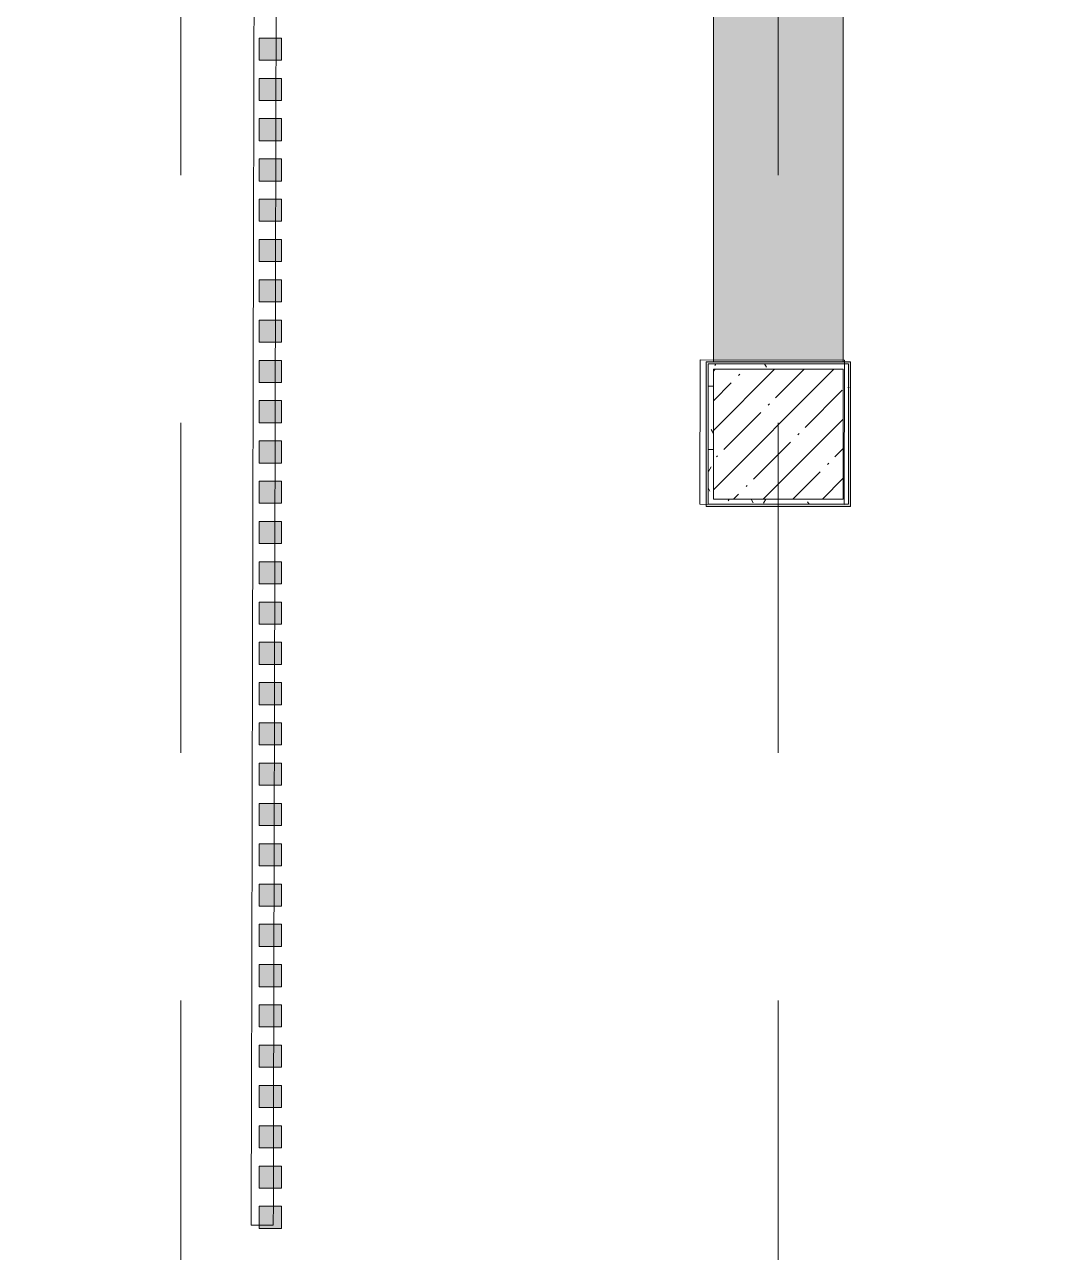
# Model space of a CAD drawing. Header units: millimetres. Extents: x -1113 to 415037, y -3642 to 28069.
# Drawn here: x 51623 to 55565, y 13735 to 18460 of the extents above; entities that cross this region are included whole.
import ezdxf

# ---------------------------------------------------------------- set-up
doc = ezdxf.new("R2010")
doc.units = ezdxf.units.MM
doc.linetypes.add('Осевая', pattern=[6350, 1270, -952.5, 3175, -952.5])
for name, color, linetype, lineweight in [('0) Стена 3.93м', 3, 'Continuous', 60), ('A-AREA-BNDY', 7, 'Continuous', 5), ('A-FLOR', 7, 'Continuous', 9), ('I-WALL', 7, 'Continuous', 5), ('S-COLS', 7, 'Continuous', 9), ('S-COLS-1', 7, 'Continuous', 5), ('Оси-2', 7, 'Осевая', 9)]:
    doc.layers.add(name, color=color, linetype=linetype, lineweight=lineweight)
doc.layers.add('A-AREA-PATT-1', color=7, linetype='Continuous', lineweight=5, true_color=0xa5bae0, transparency=1)
doc.layers.add('A-FLOR-1', color=7, linetype='Continuous', lineweight=9, true_color=0xeef6ff, transparency=0.5)
doc.layers.add('A-WALL-FNSH-1', color=9, linetype='Continuous', lineweight=5, true_color=0x808080)
pattern_1 = [(0, (0, 0), (243.84, 60.96), [20.117, -162.763, 20.117, -162.763, -975.36]), (0, (0, 0), (243.84, 60.96), [-365.76, 20.117, -345.643, 20.117, -162.763, -426.72]), (0, (0, 0), (243.84, 60.96), [-914.4, 20.117, -101.803, 20.117, -284.683]), (120, (91.44, 30.48), (-174.71291, 180.691634), [20.117, -162.763, 20.117, -162.763, -975.36]), (120, (91.44, 30.48), (-174.71291, 180.691634), [-365.76, 20.117, -345.643, 20.117, -162.763, -426.72]), (120, (91.44, 30.48), (-174.71291, 180.691634), [-914.4, 20.117, -101.803, 20.117, -284.683]), (240, (121.92, 152.4), (-69.12709, -241.651634), [20.117, -162.763, 20.117, -162.763, -975.36]), (240, (121.92, 152.4), (-69.12709, -241.651634), [-365.76, 20.117, -345.643, 20.117, -162.763, -426.72]), (240, (121.92, 152.4), (-69.12709, -241.651634), [-914.4, 20.117, -101.803, 20.117, -284.683])]

# ---------------------------------------------------------------- blocks, each defined once
blk = doc.blocks.new('BSC_Колонна _Прямоугольная - 500х500-V88-Объем проектирования 1 этажа')
at = {"layer": 'S-COLS-1'}
h = blk.add_hatch(dxfattribs=at)
h.set_pattern_fill('FP_106', color=256, style=0, pattern_type=2)
h.set_pattern_definition([(45, (-54460, -17020), (-114.04925, 114.04925), []), (45, (-54345.95, -17020), (-114.04925, 114.04925), [201.613, -40.323, 6.706, -33.617])])
h.paths.add_polyline_path([(-250, -250), (250, -250), (250, 250), (-250, 250), (-250, -228)])
for p, q in [((250, 250), (-250, 250)), ((-250, 250), (-250, -250)), ((250, -250), (250, 250)), ((-250, -250), (250, -250))]:
    blk.add_line(p, q, dxfattribs=at)
blk = doc.blocks.new('1floor')
at = {"layer": 'A-AREA-PATT-1'}
h = blk.add_hatch(color=256, dxfattribs=at)
h.paths.add_polyline_path([(50706, 11800), (51699, 11800), (51699, 11840), (51709, 11840), (51709, 11940), (48781, 11940), (48783, 11840), (48791, 11840), (48791, 11800), (50696, 11800)])
h.paths.add_polyline_path([(47703, 11800), (48139.5, 11800), (48139.5, 11940), (45930.5, 11940), (45930.5, 11800), (47699, 11800)])
h.paths.add_polyline_path([(50666, 11820), (50656, 11820), (50656, 11840), (50666, 11840)])
h.paths.add_polyline_path([(49146, 11820), (49146, 11840), (49156, 11840), (49156, 11820)])
h.paths.add_polyline_path([(47689, 11820), (47689, 11840), (47699, 11840), (47699, 11820)])
h.paths.add_polyline_path([(46240, 11820), (46230, 11820), (46230, 11840), (46240, 11840)])
h.paths.add_polyline_path([(56551.3, 12262.5), (56551.3, 15827.8), (57326, 15827.8), (57326, 15903.8), (57322, 15903.8), (57322, 15831.8), (56547.3, 15829.8), (56547.3, 12262.5)])
h.paths.add_polyline_path([(54160, 12325), (54768, 12325), (54768, 12329), (54152, 12329), (54152, 12325), (54160, 12325)])
h.paths.add_polyline_path([(54182.3, 16742), (54738, 16744), (54738, 17298), (54182, 17295.7), (54182.1, 16742)])
h.paths.add_polyline_path([(54460, 16746), (54186, 16746), (54186, 17294), (54734, 17294), (54734, 16746), (54603.6, 16746)])
h.paths.add_polyline_path([(48893.8, 16885.6), (48909.6, 16954.1), (48914, 17033.7), (48906.3, 17105.2), (48886.6, 17176.5), (48855.5, 17243.8), (48813.8, 17305.3), (48762.6, 17359.2), (48696, 17407.9), (48635.6, 17439.2), (48565.8, 17462.1), (48493.4, 17473.5), (48408.4, 17471.1), (48339.2, 17458), (48271.2, 17433.5), (48202.3, 17394.1), (48147.9, 17350.5), (48094.7, 17289.9), (48054.5, 17224.4), (48026.9, 17156.8), (48010.7, 17089.5), (48013.1, 17097.6), (48036.2, 17179), (48065.6, 17242.3), (48103.7, 17299.6), (48160.9, 17359.1), (48222.8, 17404.6), (48284.9, 17436.7), (48356.4, 17459.9), (48430.8, 17470.9), (48505.9, 17469.4), (48574.9, 17457.2), (48647.1, 17431.4), (48711, 17396.1), (48769.6, 17349.7), (48819.7, 17294.4), (48860.1, 17231.7), (48889.9, 17162.1), (48907.6, 17089.5), (48913.3, 17017), (48906.9, 16942.9), (48899.4, 16910.1)])
h.paths.add_polyline_path([(48024.3, 16893.9), (48011.1, 16952.4), (48012.4, 16939.5), (48019.9, 16910.6)])
h.paths.add_polyline_path([(57322, 17003.8), (57326, 17003.8), (57326, 18824), (57906, 18824), (57906, 19320), (57902, 19320), (57902, 18828), (57322, 18828), (57322, 17294)])
h.paths.add_polyline_path([(42760, 19662.5), (42759.2, 19700), (42735, 19699), (42735, 19662.5), (42747.5, 19662.5)])
h.paths.add_polyline_path([(57906, 20420), (57906, 20496), (51376, 20496), (51376, 25550), (51372, 25550), (51374.1, 20492), (57902, 20492), (57902, 20420)])
h.paths.add_polyline_path([(48103.3, 22718), (48102.7, 22719.1), (48103.3, 22718.1)])
h.paths.add_polyline_path([(48061.6, 22781), (48061.3, 22782.3), (48061.6, 22781)])
h.paths.add_polyline_path([(48030.9, 22850), (48031.2, 22850.6), (48030.9, 22850.1)])
h.paths.add_polyline_path([(48892.8, 22860.5), (48891.5, 22862), (48892.6, 22860.5)])
h.paths.add_polyline_path([(48012, 22923.2), (48012.5, 22924.9), (48012, 22923.2)])
h.paths.add_polyline_path([(48909.9, 22934.1), (48913.9, 23016.4), (48905.6, 23088.4), (48885.8, 23158.6), (48854.6, 23225.5), (48812.8, 23286.6), (48761.4, 23340.3), (48701.5, 23385.1), (48636.1, 23419.2), (48565.4, 23442.3), (48491.9, 23453.6), (48416.9, 23452.7), (48336.5, 23437.1), (48269, 23412.3), (48204.8, 23376.1), (48147.7, 23330.4), (48094.3, 23269.4), (48054.4, 23204.3), (48028.4, 23142.8), (48011, 23072.7), (48012.5, 23075.4), (48031, 23147.3), (48061.4, 23215.9), (48107.3, 23283.6), (48160.4, 23338.7), (48214.6, 23380.2), (48282.9, 23416), (48350.5, 23438.8), (48424.5, 23450.8), (48501.4, 23450.1), (48572.5, 23438.4), (48647.2, 23411.9), (48713.4, 23374.9), (48768.3, 23331.7), (48818, 23277.7), (48858.8, 23215.5), (48889.1, 23145.1), (48907.1, 23074.1), (48913.4, 22999.7), (48909.8, 22934.1)])
h.paths.add_polyline_path([(48779.3, 26480), (48780, 26480), (48780, 26490), (47640, 26487.8), (47642.1, 26480), (48760, 26480)])
at = {"layer": 'A-FLOR-1'}
h = blk.add_hatch(color=256, dxfattribs=at)
h.paths.add_polyline_path([(61053.3, 500), (61410, 500.5), (61410, 7050), (60910, 7049.5), (60910, 500)])
h.paths.add_polyline_path([(56456.6, 500), (56910, 500.5), (56910, 7050), (56844.1, 7049.5), (56903.3, 7015.3), (56410, 6161.1), (56410, 5444.8), (56903.3, 4590.6), (56839, 4553.1), (56903.3, 4515.9), (56410, 3661.8), (56410, 2946.5), (56903.3, 2092.3), (56838.3, 2054.8), (56410, 2796.5), (56410, 1312.4), (56838.3, 2054.1), (56903.3, 2016.6), (56410, 1162.4), (56411.4, 500), (56417.1, 500)])
h.paths.add_polyline_path([(51917.1, 500), (52410, 500.5), (52410, 7050), (51910, 7049.5), (51910, 500)])
h.paths.add_polyline_path([(42922.5, 501), (43410, 501.5), (43410, 7050), (42910, 7049.5), (42910, 501), (42917.2, 501)])
h.paths.add_polyline_path([(33606.1, 520), (33610, 520.5), (33610, 3600), (33010, 3600), (33010, 520), (33202, 520)])
h.paths.add_polyline_path([(29810, 520), (29810, 3600), (29628.7, 3600), (29630.7, 520)])
h.paths.add_polyline_path([(29389.7, 520), (29389.2, 3600), (29210, 3600), (29210, 520), (29388.7, 520)])
h.paths.add_polyline_path([(25981.2, 520), (26160, 520.5), (26160, 3600), (25560, 3600), (25561.1, 520)])
h.paths.add_polyline_path([(22370.9, 520), (22510, 520.5), (22510, 3600), (21910, 3600), (21911.1, 520), (21913.9, 520)])
h.paths.add_polyline_path([(17260, 520), (17260, 3600), (16660, 3600), (16660, 520), (17258.9, 520)])
h.paths.add_polyline_path([(12571.3, 520), (12760, 520.5), (12760, 3600), (12160, 3600), (12161.1, 520)])
h.paths.add_polyline_path([(8256.1, 520), (8260, 520.5), (8260, 3600), (7660, 3600), (7660, 520), (7929.4, 520)])
h.paths.add_polyline_path([(56410, 3811.7), (56838.1, 4553.5), (56410, 5294.8), (56410, 3980)])
h.paths.add_polyline_path([(80842.1, 4158), (80850, 4158), (80850, 9072), (80350, 9072), (80350, 4158), (80652.4, 4158)])
h.paths.add_polyline_path([(33338.5, 4200), (33610, 4200), (33610, 4255.2), (33572.1, 4316.9), (33542.1, 4389.4), (33523.8, 4465.7), (33517.6, 4543.9), (33526.3, 4632.5), (33542.1, 4698.4), (33572.1, 4770.9), (33610, 4834.1), (33610, 7280), (33010, 7279.5), (33010, 4200), (33282.3, 4200)])
h.paths.add_polyline_path([(29389.7, 4200), (29388.7, 6962), (29210, 6962), (29210, 4200), (29389.2, 4200)])
h.paths.add_polyline_path([(29628.7, 4200), (29810, 4200), (29809.7, 7280), (29628.7, 7279), (29628.7, 4232.7)])
h.paths.add_polyline_path([(25560, 4200), (26160, 4200), (26159.4, 6971), (25560, 6969.5), (25560, 4232.7)])
h.paths.add_polyline_path([(22510, 4200), (22510, 7280), (21910, 7279.5), (21910, 4200), (22238.5, 4200)])
h.paths.add_polyline_path([(16660, 4200), (17260, 4200), (17260, 4370), (16660, 4369.5), (16660, 4232.7)])
h.paths.add_polyline_path([(12160, 4200), (12760, 4200), (12760, 7050), (12160, 7049.5), (12160, 4232.7)])
h.paths.add_polyline_path([(7660, 4200), (8260, 4200), (8260, 7120), (7660, 7119.5), (7660, 4232.7)])
h.paths.add_polyline_path([(16810, 4940), (16809.1, 4940.9), (16803.2, 4940)])
h.paths.add_polyline_path([(16782, 4951), (16799, 4951), (16799, 7189), (16660, 7189), (16660, 4951)])
h.paths.add_polyline_path([(56410, 6311.1), (56836.7, 7050), (56410, 7049.5), (56410, 6352.6)])
h.paths.add_polyline_path([(80750, 10750), (80850, 10750), (80850, 10880), (80770, 10879.5), (80770, 10800), (80758, 10800), (80758, 10760), (80750, 10760)])
h.paths.add_polyline_path([(80771, 9220), (80850, 9220.5), (80850, 10710), (80750, 10710), (80750, 10750), (80710, 10750), (80710, 10740), (80670, 10740), (80670, 10760), (80642, 10760), (80642, 10800), (80630, 10800), (80629, 10880), (80350, 10878.5), (80350, 9220), (80630, 9221), (80630, 9700), (80642, 9700), (80642, 9740), (80670, 9740), (80670, 9760), (80710, 9760), (80710, 9750), (80750, 9750), (80750, 9740), (80758, 9740), (80758, 9700), (80770, 9700), (80770, 9220)])
h.paths.add_polyline_path([(8660, 10900), (13679, 10900), (13679, 11397.8), (6780, 11397.8), (6782.3, 10900), (7929.4, 10900)])
h.paths.add_polyline_path([(45976.3, 10900), (47604, 10900), (47604, 11120), (45930, 11120), (45930.5, 10900)])
h.paths.add_polyline_path([(47649, 10900), (50571, 10900), (50571, 11120), (47649, 11118.7), (47649, 11008.1)])
h.paths.add_polyline_path([(50616, 10900), (51690, 10902.1), (51689.5, 11120), (50616, 11120), (50616, 11006.5)])
h.paths.add_polyline_path([(6239, 11120), (6240, 11121), (6239.5, 11397.8), (4080, 11397.8), (4081, 11120), (5866.4, 11120)])
h.paths.add_polyline_path([(48831, 11700), (49146, 11700), (49146, 11783), (48781, 11783), (48781, 11700)])
h.paths.add_polyline_path([(49258.4, 11700), (50571, 11700), (50571, 11780), (50616, 11780), (50616, 11783), (49196, 11783), (49196, 11780), (49191, 11780), (49191, 11700), (49196, 11700)])
h.paths.add_polyline_path([(50666, 11700), (51709, 11700), (51709, 11783), (50666, 11783), (50666, 11780), (50616, 11780), (50616, 11700), (50656, 11700)])
h.paths.add_polyline_path([(47649, 11780), (47649, 11783), (46280, 11783), (46278.2, 11780), (46275, 11779.1), (46275, 11700), (47604, 11700), (47604, 11780)])
h.paths.add_polyline_path([(48120, 11700), (48140, 11700), (48140, 11783), (47699, 11783), (47699, 11780), (47649, 11780), (47649, 11700), (48110, 11700)])
h.paths.add_polyline_path([(46230, 11700), (46230, 11783), (45930, 11783), (45930.5, 11700), (46096.1, 11700)])
h.paths.add_polyline_path([(45422, 11700), (45422, 12300), (42788, 12300), (42788, 11700), (45064.6, 11700)])
h.paths.add_polyline_path([(51699, 11800), (51709, 11800), (51709, 11840), (51699, 11840)])
h.paths.add_polyline_path([(48791, 11800), (48791, 11840), (48781, 11840), (48781, 11800), (48785, 11800)])
h.paths.add_polyline_path([(50666, 11820), (50666, 11840), (50656, 11840), (50656, 11820)])
h.paths.add_polyline_path([(49146, 11820), (49156, 11820), (49156, 11840), (49146, 11840)])
h.paths.add_polyline_path([(47699, 11820), (47699, 11840), (47689, 11840), (47689, 11820)])
h.paths.add_polyline_path([(46240, 11820), (46240, 11840), (46230, 11840), (46230, 11820)])
h.paths.add_polyline_path([(48780, 11900), (48781, 11900), (48781, 11940), (51709, 11940), (51709, 12300), (48780, 12300), (48780, 11917.5)])
h.paths.add_polyline_path([(52884.6, 11921), (54152, 11921), (54152, 12300), (52338.9, 12300), (52338.9, 11921)])
h.paths.add_polyline_path([(48120, 11940), (48140, 11940), (48139.5, 12300), (45930, 12300), (45930.5, 11940), (48110, 11940)])
h.paths.add_polyline_path([(66660, 13775), (66660, 13765), (66668, 13765), (66668, 13700), (66680, 13700), (66680, 13725), (66688, 13725), (66688, 13628), (66760, 13628), (66760, 13775), (66680, 13775)])
h.paths.add_polyline_path([(66175.3, 12328), (66532, 12328), (66532, 13725), (66540, 13725), (66540, 13700), (66552, 13700), (66552, 13765), (66580, 13765), (66580, 13785), (66620, 13785), (66620, 13775), (66660, 13775), (66660, 13815), (66760, 13815), (66760, 15522), (66688, 15522), (66688, 14825), (66680, 14825), (66680, 14850), (66668, 14850), (66668, 14785), (66660, 14785), (66660, 14775), (66620, 14775), (66620, 14765), (66580, 14765), (66580, 14785), (66552, 14785), (66552, 14850), (66540, 14850), (66540, 14825), (66532, 14825), (66532, 15522), (66160, 15522), (66160, 12328)])
h.paths.add_polyline_path([(30010, 15220), (30610, 15220), (30610, 17830), (30010, 17829.5), (30010, 15355.5)])
h.paths.add_polyline_path([(18703.2, 15231), (18710.3, 15231), (18710.3, 17850), (18110.3, 17850), (18110.3, 15231), (18244.8, 15231)])
h.paths.add_polyline_path([(13710, 15231), (14310, 15231), (14310, 17821), (13710, 17821), (13710, 15301.6)])
h.paths.add_polyline_path([(78899.8, 15670), (79080, 15670.5), (79080, 18580), (78699.8, 18579.5), (78700.8, 15670), (78759, 15670)])
h.paths.add_polyline_path([(73947.5, 15678), (74040, 15678), (74040, 18572), (73540, 18572), (73540, 15678)])
h.paths.add_polyline_path([(70310, 15678), (70782, 15678), (70782, 20622), (70310, 20622), (70310, 15690.9)])
h.paths.add_polyline_path([(66345.8, 15678), (66760, 15678), (66760, 16672), (66160, 16672), (66160, 15678), (66211, 15678)])
h.paths.add_polyline_path([(60537.6, 17298), (60710, 17298), (60710, 18572), (60210, 18572), (60210, 17298)])
h.paths.add_polyline_path([(54348.4, 17298), (54710, 17298), (54710, 20492), (54210, 20492), (54210, 17298)])
h.paths.add_polyline_path([(66760, 17328), (66760, 21022), (66160, 21022), (66160, 17328), (66759.1, 17328)])
h.paths.add_polyline_path([(48710, 17399.9), (48708.4, 22618.6), (48648.2, 22584.9), (48577.5, 22559.5), (48493.4, 22546), (48417.1, 22546.8), (48345.8, 22559.2), (48269.4, 22586.9), (48210, 22616.1), (48210.7, 17400.6), (48287.6, 17440.2), (48356.4, 17462.4), (48430.8, 17473.4), (48509.7, 17471.4), (48577.5, 17459), (48652.7, 17431.2), (48708.1, 17401.4)])
h.paths.add_polyline_path([(4693.8, 17850), (6553, 17850), (6553, 18450), (4680, 18449.2), (4680.5, 17850), (4692.9, 17850)])
h.paths.add_polyline_path([(6780, 17850), (8510, 17850), (8510, 18450), (6780, 18450), (6780, 18012.4)])
h.paths.add_polyline_path([(18710.3, 18450), (18710.3, 21600), (18110.3, 21600), (18110.3, 18450)])
h.paths.add_polyline_path([(30010, 18470), (30610, 18470.5), (30610, 19880), (30010, 19879.5), (30010, 18470.5)])
h.paths.add_polyline_path([(13710, 18470), (14310, 18470), (14310, 18479), (13710, 18479), (13710, 18474.5)])
h.paths.add_polyline_path([(14118.6, 18490), (14310, 18490), (14310, 21569), (13710, 21569), (13711.1, 18490), (13724, 18490)])
h.paths.add_polyline_path([(60577, 18728), (60582, 18728), (60582, 22722), (60210, 22722), (60210, 18728), (60557.5, 18728)])
h.paths.add_polyline_path([(30327.7, 20120), (30610, 20120.5), (30610, 21980), (30010, 21979.5), (30010, 20120)])
h.paths.add_polyline_path([(54392.7, 20748), (54710, 20748), (54710, 22722), (54210, 22722), (54210, 20748)])
h.paths.add_polyline_path([(66760, 21178), (66760, 22672), (66288, 22672), (66289.3, 21178), (66726.8, 21178)])
h.paths.add_polyline_path([(4680, 21600), (8890, 21600), (8889.5, 22200), (4680, 22200), (4680, 21602.7)])
h.paths.add_polyline_path([(18110.3, 22200), (18710.3, 22201.8), (18710.3, 26269), (18110.3, 26269), (18110.3, 22220)])
h.paths.add_polyline_path([(14310, 22232), (14310, 24660), (13710, 24659.5), (13710, 22232), (14308.9, 22232)])
h.paths.add_polyline_path([(30609.3, 22620), (30610, 22620.5), (30608.9, 26480), (30010, 26480), (30010, 22620), (30606.9, 22620)])
h.paths.add_polyline_path([(48281.5, 22730), (48710, 22730), (48710, 22750), (48210, 22750), (48211.8, 22730), (48228, 22730)])
h.paths.add_polyline_path([(81150, 23220), (81150, 26525), (80770, 26525), (80771, 23220), (81147.1, 23220)])
h.paths.add_polyline_path([(76750, 23228), (77122, 23228.1), (77121.9, 26302), (76750, 26302), (76750, 23312.3)])
h.paths.add_polyline_path([(73912, 23228), (73912, 26572), (73540, 26572), (73540, 23228), (73899.1, 23228)])
h.paths.add_polyline_path([(70810, 23228), (70810, 26322), (70310, 26322), (70310, 23228), (70805.9, 23228)])
h.paths.add_polyline_path([(66660, 23375), (66260, 23375), (66260, 23415), (66660, 23415), (66660, 23385)])
h.paths.add_polyline_path([(66660, 24675), (66660, 24685), (66652, 24685), (66652, 24750), (66160, 24752), (66160, 24675), (66652, 24675)])
h.paths.add_polyline_path([(66160, 23328), (66652, 23328), (66652, 23365), (66660, 23365), (66660, 23375), (66700, 23375), (66700, 23385), (66740, 23385), (66740, 23365), (66760, 23365), (66760, 24685), (66740, 24685), (66740, 24665), (66700, 24665), (66700, 24675), (66660, 24675), (66660, 24635), (66160, 24635), (66160, 23342.2)])
h.paths.add_polyline_path([(66446.9, 24970), (66760, 24970), (66760, 26472), (66160, 26472), (66160, 24970), (66366.4, 24970)])
at = {"layer": 'I-WALL'}
for points in [[(52544.9, 18459), (52547.1, 18459), (52547.1, 18544), (52462.1, 18542.4), (52462.1, 18459)], [(52547.1, 18304), (52547.1, 18389), (52462.1, 18389), (52462.1, 18304)], [(52547.1, 18149), (52547.1, 18234), (52462.1, 18234), (52462.1, 18149)], [(52462.1, 17994), (52547.1, 17994), (52547.1, 18079), (52462.1, 18079), (52462.1, 18012.4)], [(52462.1, 17839), (52547.1, 17839), (52547.1, 17924), (52462.1, 17924)], [(52547.1, 17684), (52547.1, 17769), (52462.1, 17769), (52462.1, 17684), (52470.3, 17684)], [(52462.1, 17529), (52547.1, 17529), (52547.1, 17614), (52462.1, 17614)], [(52547.1, 17374), (52547.1, 17459), (52462.1, 17459), (52462.1, 17374)], [(52462.1, 17219), (52547.1, 17219), (52547.1, 17304), (52462.1, 17304), (52462.1, 17230.5)], [(52462.1, 17064), (52547.1, 17064), (52547.1, 17149), (52462.1, 17149), (52462.1, 17089.5)], [(52462.1, 16909), (52547.1, 16909), (52547.1, 16994), (52462.1, 16994), (52462.1, 16950.5)], [(52547.1, 16754), (52547.1, 16839), (52462.1, 16839), (52462.1, 16754)], [(52547.1, 16599), (52547.1, 16684), (52462.1, 16684), (52462.1, 16599)], [(52547.1, 16444), (52547.1, 16529), (52462.1, 16529), (52462.1, 16444)], [(52547.1, 16289), (52547.1, 16374), (52462.1, 16374), (52462.1, 16289)], [(52547.1, 16134), (52547.1, 16219), (52462.1, 16219), (52462.1, 16134)], [(52547.1, 15979), (52547.1, 16064), (52462.1, 16064), (52462.1, 15979)], [(52547.1, 15824), (52547.1, 15909), (52462.1, 15909), (52462.1, 15824)], [(52547.1, 15669), (52547.1, 15754), (52462.1, 15754), (52462.1, 15669)], [(52547.1, 15514), (52547.1, 15599), (52462.1, 15599), (52462.1, 15514)], [(52462.1, 15359), (52547.1, 15359), (52547.1, 15444), (52462.1, 15444), (52462.1, 15362.5)], [(52547.1, 15204), (52547.1, 15289), (52462.1, 15289), (52462.1, 15204)], [(52547.1, 15049), (52547.1, 15134), (52462.1, 15134), (52462.1, 15049)], [(52547.1, 14894), (52547.1, 14979), (52462.1, 14979), (52462.1, 14894)], [(52547.1, 14739), (52547.1, 14824), (52462.1, 14824), (52462.1, 14739)], [(52462.1, 14584), (52547.1, 14584), (52547.1, 14669), (52462.1, 14669)], [(52547.1, 14429), (52547.1, 14514), (52462.1, 14514), (52462.1, 14429)], [(52547.1, 14274), (52547.1, 14359), (52462.1, 14359), (52462.1, 14274)], [(52547.1, 14119), (52547.1, 14204), (52462.1, 14204), (52462.1, 14119)], [(52547.1, 13964), (52547.1, 14049), (52462.1, 14049), (52462.1, 13964), (52517.1, 13964)]]:
    blk.add_hatch(color=256, dxfattribs=at).paths.add_polyline_path(points)
h = blk.add_hatch(dxfattribs=at)
h.set_pattern_fill('FP_191', color=256, style=0, pattern_type=2)
h.set_pattern_definition(pattern_1)
h.paths.add_polyline_path([(54710, 17270), (54708.2, 17290), (54190, 17290), (54190, 17270), (54682.2, 17270)])
h = blk.add_hatch(dxfattribs=at)
h.set_pattern_fill('FP_191', color=256, style=0, pattern_type=2)
h.set_pattern_definition(pattern_1)
h.paths.add_polyline_path([(54190, 16750), (54210, 16750), (54210, 17270), (54190, 17270), (54190, 16883.2)])
h = blk.add_hatch(dxfattribs=at)
h.set_pattern_fill('FP_191', color=256, style=0, pattern_type=2)
h.set_pattern_definition(pattern_1)
h.paths.add_polyline_path([(54730, 16770), (54730, 17290), (54710, 17290), (54710, 16770)])
h = blk.add_hatch(dxfattribs=at)
h.set_pattern_fill('FP_191', color=256, style=0, pattern_type=2)
h.set_pattern_definition(pattern_1)
h.paths.add_polyline_path([(54598.8, 16750), (54730, 16750), (54730, 16770), (54210, 16770), (54210, 16750), (54348.4, 16750)])
at = {"layer": 'A-FLOR'}
for p, q in [((54210, 17298), (54210, 20492)), ((54710, 20492), (54710, 17298)), ((54730, 17298), (54189, 17298)), ((54189, 16742), (54730, 16742))]:
    blk.add_line(p, q, dxfattribs=at)
at = {"layer": 'A-WALL-FNSH-1'}
for p, q in [((52547.1, 18544), (52462.1, 18544)), ((52462.1, 18544), (52462.1, 18459)), ((52547.1, 18459), (52547.1, 18544)), ((52462.1, 18459), (52547.1, 18459)), ((52547.1, 18389), (52462.1, 18389)), ((52462.1, 18389), (52462.1, 18304)), ((52547.1, 18304), (52547.1, 18389)), ((52462.1, 18304), (52547.1, 18304)), ((52547.1, 18234), (52462.1, 18234)), ((52462.1, 18234), (52462.1, 18149)), ((52547.1, 18149), (52547.1, 18234)), ((52462.1, 18149), (52547.1, 18149)), ((52547.1, 18079), (52462.1, 18079)), ((52462.1, 18079), (52462.1, 17994)), ((52547.1, 17994), (52547.1, 18079)), ((52462.1, 17994), (52547.1, 17994)), ((52547.1, 17924), (52462.1, 17924)), ((52462.1, 17924), (52462.1, 17839)), ((52547.1, 17839), (52547.1, 17924)), ((52462.1, 17839), (52547.1, 17839)), ((52547.1, 17769), (52462.1, 17769)), ((52462.1, 17769), (52462.1, 17684)), ((52547.1, 17684), (52547.1, 17769)), ((52462.1, 17684), (52547.1, 17684)), ((52547.1, 17614), (52462.1, 17614)), ((52462.1, 17614), (52462.1, 17529)), ((52547.1, 17529), (52547.1, 17614)), ((52462.1, 17529), (52547.1, 17529)), ((52547.1, 17459), (52462.1, 17459)), ((52462.1, 17459), (52462.1, 17374)), ((52547.1, 17374), (52547.1, 17459)), ((52462.1, 17374), (52547.1, 17374)), ((52547.1, 17304), (52462.1, 17304)), ((52462.1, 17304), (52462.1, 17219)), ((52547.1, 17219), (52547.1, 17304)), ((52462.1, 17219), (52547.1, 17219)), ((52547.1, 17149), (52462.1, 17149)), ((52462.1, 17149), (52462.1, 17064)), ((52547.1, 17064), (52547.1, 17149)), ((52462.1, 17064), (52547.1, 17064)), ((52547.1, 16994), (52462.1, 16994)), ((52462.1, 16994), (52462.1, 16909)), ((52547.1, 16909), (52547.1, 16994)), ((52462.1, 16909), (52547.1, 16909)), ((52547.1, 16839), (52462.1, 16839)), ((52462.1, 16839), (52462.1, 16754)), ((52547.1, 16754), (52547.1, 16839)), ((52462.1, 16754), (52547.1, 16754)), ((52547.1, 16684), (52462.1, 16684)), ((52462.1, 16684), (52462.1, 16599)), ((52547.1, 16599), (52547.1, 16684)), ((52462.1, 16599), (52547.1, 16599)), ((52547.1, 16529), (52462.1, 16529)), ((52462.1, 16529), (52462.1, 16444)), ((52547.1, 16444), (52547.1, 16529)), ((52462.1, 16444), (52547.1, 16444)), ((52547.1, 16374), (52462.1, 16374)), ((52462.1, 16374), (52462.1, 16289)), ((52547.1, 16289), (52547.1, 16374)), ((52462.1, 16289), (52547.1, 16289)), ((52547.1, 16219), (52462.1, 16219)), ((52462.1, 16219), (52462.1, 16134)), ((52547.1, 16134), (52547.1, 16219)), ((52462.1, 16134), (52547.1, 16134)), ((52547.1, 16064), (52462.1, 16064)), ((52462.1, 16064), (52462.1, 15979)), ((52547.1, 15979), (52547.1, 16064)), ((52462.1, 15979), (52547.1, 15979)), ((52547.1, 15909), (52462.1, 15909)), ((52462.1, 15909), (52462.1, 15824)), ((52547.1, 15824), (52547.1, 15909)), ((52462.1, 15824), (52547.1, 15824)), ((52547.1, 15754), (52462.1, 15754)), ((52462.1, 15754), (52462.1, 15669)), ((52547.1, 15669), (52547.1, 15754)), ((52462.1, 15669), (52547.1, 15669)), ((52547.1, 15599), (52462.1, 15599)), ((52462.1, 15599), (52462.1, 15514)), ((52547.1, 15514), (52547.1, 15599)), ((52462.1, 15514), (52547.1, 15514)), ((52547.1, 15444), (52462.1, 15444)), ((52462.1, 15444), (52462.1, 15359)), ((52547.1, 15359), (52547.1, 15444)), ((52462.1, 15359), (52547.1, 15359)), ((52547.1, 15289), (52462.1, 15289)), ((52462.1, 15289), (52462.1, 15204)), ((52547.1, 15204), (52547.1, 15289)), ((52462.1, 15204), (52547.1, 15204)), ((52547.1, 15134), (52462.1, 15134)), ((52462.1, 15134), (52462.1, 15049)), ((52547.1, 15049), (52547.1, 15134)), ((52462.1, 15049), (52547.1, 15049)), ((52547.1, 14979), (52462.1, 14979)), ((52462.1, 14979), (52462.1, 14894)), ((52547.1, 14894), (52547.1, 14979)), ((52462.1, 14894), (52547.1, 14894)), ((52547.1, 14824), (52462.1, 14824)), ((52462.1, 14824), (52462.1, 14739)), ((52547.1, 14739), (52547.1, 14824)), ((52462.1, 14739), (52547.1, 14739)), ((52547.1, 14669), (52462.1, 14669)), ((52462.1, 14669), (52462.1, 14584)), ((52547.1, 14584), (52547.1, 14669)), ((52462.1, 14584), (52547.1, 14584)), ((52547.1, 14514), (52462.1, 14514)), ((52462.1, 14514), (52462.1, 14429)), ((52547.1, 14429), (52547.1, 14514)), ((52462.1, 14429), (52547.1, 14429)), ((52547.1, 14359), (52462.1, 14359)), ((52462.1, 14359), (52462.1, 14274)), ((52547.1, 14274), (52547.1, 14359)), ((52462.1, 14274), (52547.1, 14274)), ((52547.1, 14204), (52462.1, 14204)), ((52462.1, 14204), (52462.1, 14119)), ((52547.1, 14119), (52547.1, 14204)), ((52462.1, 14119), (52547.1, 14119)), ((52547.1, 14049), (52462.1, 14049)), ((52462.1, 14049), (52462.1, 13964)), ((52547.1, 13964), (52547.1, 14049)), ((52462.1, 13964), (52547.1, 13964))]:
    blk.add_line(p, q, dxfattribs=at)
at = {"layer": 'I-WALL'}
for p, q in [((54182, 17298), (54738, 17298)), ((54182, 16742), (54182, 17298)), ((54738, 17298), (54738, 16742)), ((54730, 17290), (54190, 17290)), ((54190, 17290), (54190, 16750)), ((54730, 16750), (54730, 17290)), ((54738, 16742), (54182, 16742)), ((54190, 16750), (54730, 16750))]:
    blk.add_line(p, q, dxfattribs=at)
at = {"layer": 'Оси-2'}
for p, q in [((52160, 3093.7), (52160, 22398.1)), ((54460, 3093.7), (54460, 22398.1))]:
    blk.add_line(p, q, dxfattribs=at)
at = {"layer": 'S-COLS'}
blk.add_blockref('BSC_Колонна _Прямоугольная - 500х500-V88-Объем проектирования 1 этажа', (54460, 17020), dxfattribs=at)

msp = doc.modelspace()

# ---------------------------------------------------------------- linework, layer by layer
at = {"layer": 'A-AREA-BNDY', "flags": 128}
msp.add_lwpolyline([(52591.6, 18490.1), (52591.4, 18420.1), (52591.2, 18335.1), (52591, 18265.1), (52590.8, 18180.1), (52590.7, 18110.1), (52590.5, 18025.1), (52590.3, 17955.1), (52590.1, 17870.1), (52590, 17800.1), (52589.8, 17715.1), (52589.6, 17645.1), (52589.4, 17560.1), (52589.2, 17490.1), (52589, 17405.1), (52588.9, 17335.1), (52588.7, 17250.1), (52588.5, 17180.1), (52588.3, 17095.1), (52588.1, 17025.1), (52587.9, 16940.1), (52587.8, 16870.1), (52587.6, 16785.1), (52587.4, 16715.1), (52587.2, 16630.1), (52587, 16560.1), (52586.8, 16475.1), (52586.7, 16405.1), (52586.5, 16320.1), (52586.3, 16250.1), (52586.1, 16165.1), (52586, 16095.1), (52585.8, 16010.1), (52585.6, 15940.1), (52585.4, 15855.1), (52585.2, 15785.1), (52585, 15700.1), (52584.9, 15630.1), (52584.7, 15545.1), (52584.5, 15475.1), (52584.3, 15390.1), (52584.1, 15320.1), (52583.9, 15235.1), (52583.8, 15165.1), (52583.6, 15080.1), (52583.4, 15010.1), (52583.2, 14925.1), (52583, 14855.1), (52582.8, 14770.1), (52582.7, 14700.1), (52582.5, 14615.1), (52582.3, 14545.1), (52582.1, 14460.1), (52582, 14390.1), (52581.8, 14305.1), (52581.6, 14235.1), (52581.4, 14150.1), (52581.2, 14080.1), (52581, 13995.1), (52580.9, 13925.1), (52580.7, 13840.1), (52495.7, 13840.3), (52495.9, 13925.3), (52496, 13995.3), (52496.2, 14080.3), (52496.4, 14150.3), (52496.6, 14235.3), (52496.8, 14305.3), (52497, 14390.3), (52497.1, 14460.3), (52497.3, 14545.3), (52497.5, 14615.3), (52497.7, 14700.3), (52497.8, 14770.3), (52498, 14855.3), (52498.2, 14925.3), (52498.4, 15010.3), (52498.6, 15080.3), (52498.8, 15165.3), (52498.9, 15235.3), (52499.1, 15320.3), (52499.3, 15390.3), (52499.5, 15475.3), (52499.7, 15545.3), (52499.9, 15630.3), (52500, 15700.3), (52500.2, 15785.3), (52500.4, 15855.3), (52500.6, 15940.3), (52500.8, 16010.3), (52501, 16095.3), (52501.1, 16165.3), (52501.3, 16250.3), (52501.5, 16320.3), (52501.7, 16405.3), (52501.8, 16475.3), (52502, 16560.3), (52502.2, 16630.3), (52502.4, 16715.3), (52502.6, 16785.3), (52502.8, 16870.3), (52502.9, 16940.3), (52503.1, 17025.3), (52503.3, 17095.3), (52503.5, 17180.3), (52503.7, 17250.3), (52503.9, 17335.3), (52504, 17405.3), (52504.2, 17490.3), (52504.4, 17560.3), (52504.6, 17645.3), (52504.8, 17715.3), (52505, 17800.3), (52505.1, 17870.3), (52505.3, 17955.3), (52505.5, 18025.3), (52505.7, 18110.3), (52505.8, 18180.3), (52506, 18265.3), (52506.2, 18335.3), (52506.4, 18420.3), (52506.6, 18490.3)], dxfattribs=at)
msp.add_lwpolyline([(54223.4, 17170.2), (54779.4, 17168.9), (54778.1, 16612.9), (54222.1, 16614.2)], close=True, dxfattribs=at)

# ---------------------------------------------------------------- block references
at = {"layer": '0) Стена 3.93м'}
msp.add_blockref('1floor', (64.7, -136.1), dxfattribs=at)

doc.saveas('drawing.dxf')
